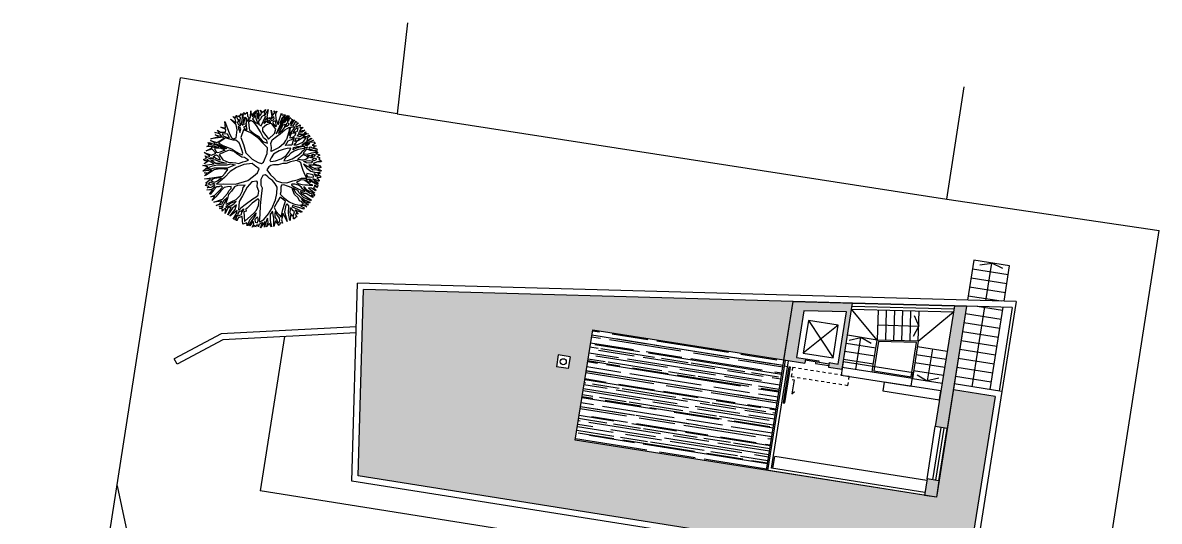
# Model space of a CAD drawing. Extents: x -640655 to -640254, y -1045449 to -1045159.
# Drawn here: x -640422.88 to -640385.23, y -1045393.44 to -1045376.93 of the extents above; entities that cross this region are included whole.
import ezdxf

# ---------------------------------------------------------------- set-up
doc = ezdxf.new("R2010")
doc.units = 0
doc.header["$MEASUREMENT"] = 0
doc.linetypes.add('DASHED1', pattern=[1, 0.3, -0.4, 0.3])
doc.layers.get('0').update_dxf_attribs({"linetype": 'CONTINUOUS'})
doc.layers.add('FLOATING-WINDOWS', color=2, linetype='CONTINUOUS', plot=False)
for name, color, linetype in [('T_nabytek', 5, 'CONTINUOUS'), ('T_srafa', 8, 'CONTINUOUS'), ('T_stafaz', 7, 'CONTINUOUS'), ('T_tenka', 4, 'CONTINUOUS'), ('T_tlusta', 1, 'CONTINUOUS')]:
    doc.layers.add(name, color=color, linetype=linetype)

# ---------------------------------------------------------------- blocks, each defined once
blk = doc.blocks.new('A$C0C461CEA')
for p, q in [((-0.108, 0.579), (-0.136, 0.688)), ((-0.136, 0.688), (-0.031, 0.479)), ((-0.062, 0.681), (-0.084, 0.71)), ((-0.084, 0.71), (-0.025, 0.681)), ((0.086, 0.573), (-0.062, 0.681)), ((-0.025, 0.681), (-0.029, 0.73)), ((-0.029, 0.73), (-0.001, 0.656)), ((0.063, 0.606), (-0.009, 0.765)), ((-0.009, 0.765), (0.101, 0.706)), ((-0.001, 0.656), (0.063, 0.606)), ((0.049, 0.709), (0.1, 0.674)), ((0.071, 0.64), (0.049, 0.709)), ((0.101, 0.706), (0.094, 0.804)), ((0.094, 0.804), (0.195, 0.61)), ((0.1, 0.674), (0.148, 0.626)), ((0.214, 0.725), (0.134, 0.788)), ((0.134, 0.788), (0.212, 0.751)), ((0.191, 0.795), (0.205, 0.826)), ((0.231, 0.749), (0.191, 0.795)), ((0.195, 0.61), (0.214, 0.725)), ((0.205, 0.826), (0.247, 0.779)), ((0.212, 0.751), (0.231, 0.749)), ((0.226, 0.644), (0.236, 0.684)), ((0.236, 0.684), (0.278, 0.625)), ((0.247, 0.779), (0.283, 0.818)), ((0.256, 0.734), (0.28, 0.713)), ((0.257, 0.695), (0.256, 0.734)), ((0.272, 0.676), (0.257, 0.695)), ((0.291, 0.657), (0.272, 0.676)), ((0.283, 0.818), (0.273, 0.766)), ((0.273, 0.766), (0.303, 0.735)), ((0.28, 0.713), (0.29, 0.678)), ((0.29, 0.678), (0.291, 0.657)), ((0.298, 0.594), (0.316, 0.668)), ((0.303, 0.735), (0.335, 0.855)), ((0.316, 0.668), (0.354, 0.641)), ((0.335, 0.855), (0.332, 0.706)), ((0.332, 0.706), (0.398, 0.641)), ((0.448, 0.732), (0.381, 0.832)), ((0.381, 0.832), (0.473, 0.745)), ((0.398, 0.641), (0.448, 0.732)), ((0.438, 0.663), (0.419, 0.639)), ((0.471, 0.697), (0.438, 0.663)), ((0.483, 0.777), (0.463, 0.845)), ((0.463, 0.845), (0.503, 0.812)), ((0.482, 0.682), (0.471, 0.697)), ((0.473, 0.745), (0.483, 0.777)), ((0.492, 0.669), (0.482, 0.682)), ((0.49, 0.711), (0.491, 0.762)), ((0.505, 0.682), (0.49, 0.711)), ((0.491, 0.762), (0.519, 0.739)), ((0.503, 0.634), (0.492, 0.669)), ((0.503, 0.812), (0.541, 0.849)), ((0.518, 0.634), (0.505, 0.682)), ((0.519, 0.739), (0.518, 0.634)), ((0.541, 0.849), (0.523, 0.775)), ((0.523, 0.775), (0.552, 0.829)), ((0.539, 0.622), (0.547, 0.66)), ((0.544, 0.723), (0.568, 0.689)), ((0.547, 0.66), (0.544, 0.723)), ((0.552, 0.829), (0.55, 0.733)), ((0.55, 0.733), (0.572, 0.716)), ((0.568, 0.689), (0.562, 0.609)), ((0.572, 0.716), (0.592, 0.82)), ((0.6, 0.66), (0.581, 0.563)), ((0.592, 0.82), (0.599, 0.69)), ((0.599, 0.69), (0.656, 0.641)), ((0.629, 0.644), (0.6, 0.66)), ((0.732, 0.619), (0.623, 0.824)), ((0.623, 0.824), (0.721, 0.691)), ((0.721, 0.691), (0.725, 0.772)), ((0.725, 0.772), (0.739, 0.638)), ((0.739, 0.638), (0.773, 0.691)), ((0.773, 0.691), (0.762, 0.79)), ((0.762, 0.79), (0.78, 0.708)), ((0.78, 0.708), (0.782, 0.71)), ((0.782, 0.71), (0.826, 0.755)), ((0.826, 0.755), (0.807, 0.687)), ((0.807, 0.687), (0.84, 0.599)), ((1.024, 0.679), (0.847, 0.53)), ((0.888, 0.613), (0.897, 0.711)), ((0.897, 0.711), (0.915, 0.627)), ((0.915, 0.627), (1.024, 0.679)), ((-0.394, 0.388), (-0.424, 0.459)), ((-0.424, 0.459), (-0.372, 0.399)), ((-0.386, 0.487), (-0.377, 0.497)), ((-0.28, 0.452), (-0.386, 0.487)), ((-0.377, 0.497), (-0.291, 0.473)), ((-0.291, 0.473), (-0.326, 0.577)), ((-0.326, 0.577), (-0.279, 0.488)), ((-0.256, 0.522), (-0.284, 0.582)), ((-0.284, 0.582), (-0.25, 0.553)), ((-0.209, 0.421), (-0.28, 0.452)), ((-0.279, 0.488), (-0.209, 0.448)), ((-0.207, 0.472), (-0.256, 0.522)), ((-0.25, 0.553), (-0.251, 0.627)), ((-0.251, 0.627), (-0.205, 0.61)), ((-0.215, 0.587), (-0.164, 0.562)), ((-0.208, 0.57), (-0.215, 0.587)), ((-0.212, 0.536), (-0.208, 0.57)), ((-0.186, 0.48), (-0.212, 0.536)), ((-0.209, 0.448), (-0.207, 0.472)), ((-0.205, 0.61), (-0.205, 0.641)), ((-0.205, 0.641), (-0.143, 0.596)), ((-0.163, 0.47), (-0.186, 0.48)), ((-0.164, 0.562), (-0.163, 0.47)), ((-0.157, 0.436), (-0.114, 0.321)), ((-0.081, 0.391), (-0.157, 0.436)), ((-0.143, 0.596), (-0.108, 0.579)), ((-0.134, 0.562), (-0.138, 0.487)), ((-0.138, 0.487), (-0.095, 0.443)), ((-0.111, 0.544), (-0.134, 0.562)), ((-0.084, 0.536), (-0.111, 0.544)), ((-0.095, 0.443), (-0.013, 0.385)), ((-0.05, 0.471), (-0.084, 0.536)), ((-0.013, 0.385), (-0.05, 0.471)), ((-0.031, 0.479), (0.019, 0.379)), ((0.115, 0.58), (0.071, 0.64)), ((0.141, 0.467), (0.086, 0.573)), ((0.154, 0.458), (0.115, 0.58)), ((0.175, 0.322), (0.141, 0.467)), ((0.148, 0.626), (0.198, 0.54)), ((0.193, 0.345), (0.154, 0.458)), ((0.198, 0.54), (0.234, 0.438)), ((0.212, 0.581), (0.226, 0.644)), ((0.236, 0.499), (0.212, 0.581)), ((0.234, 0.438), (0.258, 0.367)), ((0.281, 0.388), (0.236, 0.499)), ((0.278, 0.625), (0.267, 0.543)), ((0.267, 0.543), (0.281, 0.388)), ((0.299, 0.519), (0.298, 0.594)), ((0.359, 0.578), (0.299, 0.519)), ((0.318, 0.477), (0.314, 0.414)), ((0.392, 0.572), (0.318, 0.477)), ((0.354, 0.641), (0.373, 0.618)), ((0.373, 0.618), (0.359, 0.578)), ((0.469, 0.501), (0.392, 0.572)), ((0.419, 0.639), (0.417, 0.618)), ((0.417, 0.618), (0.449, 0.568)), ((0.449, 0.568), (0.492, 0.518)), ((0.532, 0.422), (0.469, 0.501)), ((0.492, 0.518), (0.511, 0.491)), ((0.512, 0.575), (0.503, 0.634)), ((0.511, 0.491), (0.512, 0.575)), ((0.53, 0.531), (0.539, 0.622)), ((0.551, 0.471), (0.53, 0.531)), ((0.562, 0.609), (0.551, 0.471)), ((0.574, 0.456), (0.571, 0.374)), ((0.581, 0.563), (0.574, 0.456)), ((0.699, 0.587), (0.629, 0.644)), ((0.656, 0.641), (0.716, 0.594)), ((0.735, 0.569), (0.699, 0.587)), ((0.716, 0.594), (0.732, 0.619)), ((0.736, 0.502), (0.735, 0.569)), ((0.738, 0.409), (0.736, 0.502)), ((0.756, 0.617), (0.75, 0.55)), ((0.75, 0.55), (0.759, 0.494)), ((0.785, 0.647), (0.756, 0.617)), ((0.759, 0.494), (0.811, 0.549)), ((0.772, 0.454), (0.768, 0.41)), ((0.847, 0.53), (0.772, 0.454)), ((0.811, 0.549), (0.785, 0.647)), ((0.84, 0.599), (0.888, 0.613)), ((0.955, 0.401), (1.039, 0.454)), ((1.039, 0.454), (1.103, 0.589)), ((1.085, 0.438), (1.06, 0.421)), ((1.103, 0.589), (1.074, 0.465)), ((1.074, 0.465), (1.137, 0.506)), ((1.117, 0.447), (1.085, 0.438)), ((1.102, 0.394), (1.117, 0.447)), ((1.137, 0.506), (1.166, 0.562)), ((1.154, 0.472), (1.142, 0.409)), ((1.213, 0.508), (1.154, 0.472)), ((1.166, 0.562), (1.164, 0.508)), ((1.164, 0.508), (1.213, 0.508)), ((1.193, 0.416), (1.206, 0.47)), ((1.206, 0.47), (1.232, 0.441)), ((1.232, 0.441), (1.276, 0.429)), ((-0.577, 0.172), (-0.583, 0.229)), ((-0.583, 0.229), (-0.536, 0.174)), ((-0.526, 0.187), (-0.556, 0.247)), ((-0.556, 0.247), (-0.505, 0.187)), ((-0.495, 0.221), (-0.55, 0.309)), ((-0.55, 0.309), (-0.495, 0.256)), ((-0.436, 0.238), (-0.503, 0.376)), ((-0.503, 0.376), (-0.397, 0.235)), ((-0.495, 0.256), (-0.436, 0.238)), ((-0.415, 0.205), (-0.495, 0.221)), ((-0.394, 0.371), (-0.482, 0.412)), ((-0.482, 0.412), (-0.394, 0.388)), ((-0.397, 0.235), (-0.263, 0.181)), ((-0.256, 0.32), (-0.394, 0.371)), ((-0.372, 0.399), (-0.265, 0.347)), ((-0.265, 0.347), (-0.176, 0.312)), ((-0.174, 0.275), (-0.256, 0.32)), ((-0.194, 0.381), (-0.209, 0.421)), ((-0.162, 0.346), (-0.194, 0.381)), ((-0.176, 0.312), (-0.162, 0.346)), ((-0.142, 0.224), (-0.174, 0.275)), ((-0.114, 0.159), (-0.142, 0.224)), ((-0.114, 0.321), (-0.04, 0.095)), ((0.012, 0.333), (-0.081, 0.391)), ((0.154, 0.269), (0.012, 0.333)), ((0.019, 0.379), (0.096, 0.349)), ((0.096, 0.349), (0.175, 0.322)), ((0.266, 0.178), (0.154, 0.269)), ((0.24, 0.295), (0.193, 0.345)), ((0.308, 0.222), (0.24, 0.295)), ((0.258, 0.367), (0.296, 0.309)), ((0.296, 0.309), (0.308, 0.222)), ((0.314, 0.414), (0.309, 0.363)), ((0.309, 0.363), (0.334, 0.286)), ((0.334, 0.286), (0.348, 0.221)), ((0.348, 0.221), (0.354, 0.16)), ((0.485, 0.148), (0.513, 0.258)), ((0.513, 0.258), (0.54, 0.324)), ((0.54, 0.324), (0.532, 0.422)), ((0.534, 0.218), (0.533, 0.155)), ((0.551, 0.283), (0.534, 0.218)), ((0.571, 0.374), (0.551, 0.283)), ((0.619, 0.192), (0.694, 0.255)), ((0.694, 0.255), (0.731, 0.289)), ((0.834, 0.289), (0.726, 0.197)), ((0.731, 0.289), (0.76, 0.363)), ((0.76, 0.363), (0.738, 0.409)), ((0.768, 0.41), (0.8, 0.37)), ((0.8, 0.37), (0.955, 0.401)), ((0.992, 0.29), (0.834, 0.289)), ((0.943, 0.354), (0.922, 0.336)), ((0.922, 0.336), (0.992, 0.342)), ((0.983, 0.384), (0.943, 0.354)), ((1.022, 0.404), (0.983, 0.384)), ((0.985, 0.138), (0.99, 0.219)), ((0.99, 0.219), (0.992, 0.29)), ((0.992, 0.342), (1.008, 0.359)), ((1.008, 0.359), (1.022, 0.404)), ((1.019, 0.28), (1.014, 0.25)), ((1.014, 0.25), (1.022, 0.223)), ((1.04, 0.305), (1.019, 0.28)), ((1.022, 0.223), (1.057, 0.251)), ((1.065, 0.28), (1.04, 0.305)), ((1.06, 0.421), (1.046, 0.396)), ((1.046, 0.396), (1.046, 0.37)), ((1.046, 0.37), (1.102, 0.394)), ((1.161, 0.247), (1.054, 0.196)), ((1.057, 0.251), (1.11, 0.266)), ((1.084, 0.364), (1.065, 0.329)), ((1.065, 0.329), (1.216, 0.353)), ((1.11, 0.266), (1.065, 0.28)), ((1.151, 0.377), (1.084, 0.364)), ((1.115, 0.327), (1.094, 0.318)), ((1.094, 0.318), (1.123, 0.272)), ((1.157, 0.334), (1.115, 0.327)), ((1.123, 0.272), (1.221, 0.303)), ((1.142, 0.409), (1.193, 0.416)), ((1.216, 0.393), (1.151, 0.377)), ((1.223, 0.332), (1.157, 0.334)), ((1.207, 0.21), (1.161, 0.247)), ((1.221, 0.277), (1.173, 0.268)), ((1.173, 0.268), (1.209, 0.239)), ((1.209, 0.239), (1.221, 0.277)), ((1.216, 0.353), (1.216, 0.393)), ((1.221, 0.303), (1.223, 0.332)), ((1.265, 0.299), (1.236, 0.242)), ((1.236, 0.242), (1.263, 0.236)), ((1.276, 0.429), (1.239, 0.399)), ((1.239, 0.399), (1.239, 0.378)), ((1.239, 0.378), (1.266, 0.383)), ((1.263, 0.236), (1.379, 0.275)), ((1.336, 0.335), (1.265, 0.299)), ((1.266, 0.383), (1.281, 0.398)), ((1.308, 0.383), (1.275, 0.358)), ((1.275, 0.358), (1.336, 0.335)), ((1.281, 0.398), (1.308, 0.383)), ((1.379, 0.275), (1.301, 0.236)), ((1.301, 0.236), (1.411, 0.18)), ((-0.493, -0.002), (-0.644, 0.041)), ((-0.644, 0.041), (-0.485, 0.03)), ((-0.635, 0.101), (-0.551, 0.117)), ((-0.519, 0.086), (-0.635, 0.101)), ((-0.612, 0.165), (-0.577, 0.172)), ((-0.557, 0.142), (-0.612, 0.165)), ((-0.551, 0.117), (-0.557, 0.142)), ((-0.536, 0.174), (-0.526, 0.187)), ((-0.509, 0.126), (-0.526, 0.126)), ((-0.526, 0.126), (-0.492, 0.08)), ((-0.485, 0.03), (-0.519, 0.086)), ((-0.416, 0.057), (-0.509, 0.126)), ((-0.505, 0.187), (-0.335, 0.163)), ((-0.492, 0.08), (-0.453, 0.038)), ((-0.444, 0.15), (-0.46, 0.141)), ((-0.46, 0.141), (-0.318, -0.013)), ((-0.453, 0.038), (-0.411, 0.003)), ((-0.353, 0.149), (-0.444, 0.15)), ((-0.354, -0.026), (-0.416, 0.057)), ((-0.335, 0.163), (-0.415, 0.205)), ((-0.411, 0.003), (-0.354, -0.026)), ((-0.273, 0.155), (-0.353, 0.149)), ((-0.191, 0.121), (-0.273, 0.155)), ((-0.263, 0.181), (-0.194, 0.167)), ((-0.194, 0.167), (-0.145, 0.146)), ((-0.099, 0.096), (-0.191, 0.121)), ((-0.145, 0.146), (-0.114, 0.159)), ((-0.05, 0.048), (-0.099, 0.096)), ((0, -0.086), (-0.05, 0.048)), ((-0.04, 0.095), (0.101, -0.11)), ((0.364, 0.065), (0.266, 0.178)), ((0.354, 0.16), (0.409, 0.103)), ((0.435, -0.079), (0.364, 0.065)), ((0.409, 0.103), (0.439, 0.053)), ((0.439, 0.053), (0.476, 0.01)), ((0.476, 0.01), (0.498, 0.096)), ((0.498, 0.096), (0.485, 0.148)), ((0.588, 0.099), (0.514, -0.053)), ((0.533, 0.155), (0.567, 0.153)), ((0.567, 0.153), (0.619, 0.192)), ((0.726, 0.197), (0.588, 0.099)), ((0.934, -0.024), (0.985, 0.138)), ((0.99, 0.078), (0.966, -0.017)), ((1.029, 0.181), (0.99, 0.078)), ((1.054, 0.196), (1.029, 0.181)), ((1.064, -0.035), (1.15, 0.081)), ((1.15, 0.081), (1.193, 0.151)), ((1.184, 0.044), (1.176, -0.007)), ((1.242, 0.072), (1.184, 0.044)), ((1.201, 0.118), (1.192, 0.06)), ((1.192, 0.06), (1.242, 0.105)), ((1.193, 0.151), (1.207, 0.21)), ((1.249, 0.194), (1.201, 0.132)), ((1.201, 0.132), (1.201, 0.118)), ((1.242, 0.105), (1.277, 0.128)), ((1.297, 0.051), (1.242, 0.072)), ((1.268, 0.179), (1.249, 0.194)), ((1.314, 0.169), (1.268, 0.179)), ((1.294, 0.108), (1.276, 0.086)), ((1.276, 0.086), (1.305, 0.077)), ((1.277, 0.128), (1.319, 0.158)), ((1.411, 0.18), (1.289, 0.213)), ((1.289, 0.213), (1.317, 0.184)), ((1.327, 0.131), (1.294, 0.108)), ((1.347, 0.037), (1.297, 0.051)), ((1.305, 0.077), (1.384, 0.138)), ((1.319, 0.158), (1.314, 0.169)), ((1.317, 0.184), (1.443, 0.155)), ((1.367, 0.149), (1.327, 0.131)), ((1.443, 0.155), (1.34, 0.081)), ((1.34, 0.081), (1.406, 0.061)), ((1.386, 0.006), (1.347, 0.037)), ((1.384, 0.138), (1.367, 0.149)), ((1.367, -0.026), (1.386, 0.006)), ((1.421, 0.016), (1.398, -0.011)), ((1.406, 0.061), (1.454, 0.109)), ((1.495, 0.013), (1.421, 0.016)), ((1.454, 0.109), (1.431, 0.05)), ((1.431, 0.05), (1.495, 0.013)), ((-0.701, -0.157), (-0.672, -0.144)), ((-0.634, -0.167), (-0.701, -0.157)), ((-0.672, -0.144), (-0.697, -0.115)), ((-0.697, -0.115), (-0.649, -0.134)), ((-0.599, -0.118), (-0.687, -0.081)), ((-0.687, -0.081), (-0.582, -0.108)), ((-0.508, -0.101), (-0.659, -0.004)), ((-0.659, -0.004), (-0.5, -0.057)), ((-0.649, -0.134), (-0.599, -0.118)), ((-0.583, -0.227), (-0.634, -0.167)), ((-0.561, -0.129), (-0.611, -0.142)), ((-0.611, -0.142), (-0.575, -0.175)), ((-0.582, -0.108), (-0.544, -0.105)), ((-0.575, -0.175), (-0.552, -0.204)), ((-0.519, -0.137), (-0.561, -0.129)), ((-0.552, -0.204), (-0.506, -0.197)), ((-0.544, -0.105), (-0.508, -0.101)), ((-0.491, -0.179), (-0.519, -0.137)), ((-0.506, -0.197), (-0.448, -0.22)), ((-0.5, -0.057), (-0.412, -0.054)), ((-0.412, -0.054), (-0.493, -0.002)), ((-0.33, -0.078), (-0.491, -0.12)), ((-0.491, -0.12), (-0.481, -0.145)), ((-0.444, -0.203), (-0.491, -0.179)), ((-0.481, -0.145), (-0.435, -0.149)), ((-0.448, -0.22), (-0.444, -0.203)), ((-0.435, -0.149), (-0.35, -0.207)), ((-0.35, -0.207), (-0.2, -0.314)), ((-0.208, -0.104), (-0.33, -0.078)), ((-0.318, -0.013), (-0.221, -0.06)), ((-0.221, -0.06), (-0.118, -0.072)), ((-0.023, -0.134), (-0.208, -0.104)), ((-0.118, -0.072), (-0.051, -0.067)), ((-0.051, -0.067), (0, -0.086)), ((0.101, -0.19), (-0.023, -0.134)), ((0.101, -0.11), (0.215, -0.18)), ((0.147, -0.271), (0.101, -0.19)), ((0.215, -0.18), (0.302, -0.23)), ((0.386, -0.241), (0.412, -0.157)), ((0.412, -0.132), (0.435, -0.079)), ((0.412, -0.157), (0.412, -0.132)), ((0.514, -0.053), (0.492, -0.182)), ((0.492, -0.182), (0.493, -0.246)), ((0.814, -0.262), (0.864, -0.159)), ((0.864, -0.159), (0.934, -0.024)), ((0.908, -0.119), (0.897, -0.15)), ((0.897, -0.15), (0.901, -0.228)), ((0.901, -0.228), (0.946, -0.198)), ((0.966, -0.017), (0.908, -0.119)), ((0.946, -0.198), (0.973, -0.127)), ((0.973, -0.127), (1.064, -0.035)), ((1.009, -0.187), (0.98, -0.225)), ((1.026, -0.151), (1.009, -0.187)), ((1.084, -0.067), (1.026, -0.151)), ((1.138, -0.047), (1.084, -0.067)), ((1.225, -0.095), (1.138, -0.047)), ((1.176, -0.007), (1.277, -0.02)), ((1.208, -0.294), (1.276, -0.187)), ((1.271, -0.153), (1.225, -0.095)), ((1.231, -0.04), (1.321, -0.091)), ((1.289, -0.041), (1.231, -0.04)), ((1.287, -0.212), (1.256, -0.26)), ((1.276, -0.187), (1.271, -0.153)), ((1.277, -0.02), (1.367, -0.026)), ((1.324, -0.116), (1.277, -0.096)), ((1.277, -0.096), (1.303, -0.157)), ((1.318, -0.192), (1.287, -0.212)), ((1.346, -0.047), (1.289, -0.041)), ((1.303, -0.157), (1.324, -0.116)), ((1.356, -0.236), (1.318, -0.192)), ((1.321, -0.091), (1.346, -0.047)), ((1.347, -0.14), (1.333, -0.161)), ((1.333, -0.161), (1.36, -0.194)), ((1.374, -0.053), (1.346, -0.093)), ((1.346, -0.093), (1.374, -0.091)), ((1.368, -0.148), (1.347, -0.14)), ((1.374, -0.091), (1.353, -0.129)), ((1.353, -0.129), (1.41, -0.147)), ((1.36, -0.194), (1.389, -0.194)), ((1.4, -0.166), (1.368, -0.148)), ((1.514, -0.029), (1.374, -0.053)), ((1.389, -0.194), (1.421, -0.179)), ((1.476, -0.191), (1.394, -0.229)), ((1.398, -0.011), (1.514, -0.029)), ((1.421, -0.179), (1.4, -0.166)), ((1.41, -0.147), (1.519, -0.094)), ((1.519, -0.094), (1.431, -0.145)), ((1.431, -0.145), (1.486, -0.17)), ((1.541, -0.201), (1.476, -0.191)), ((1.486, -0.17), (1.527, -0.148)), ((1.527, -0.148), (1.511, -0.184)), ((1.511, -0.184), (1.541, -0.201)), ((-0.722, -0.374), (-0.67, -0.354)), ((-0.605, -0.381), (-0.722, -0.374)), ((-0.721, -0.288), (-0.583, -0.227)), ((-0.67, -0.354), (-0.721, -0.288)), ((-0.705, -0.422), (-0.705, -0.403)), ((-0.705, -0.403), (-0.475, -0.468)), ((-0.602, -0.457), (-0.705, -0.422)), ((-0.49, -0.229), (-0.658, -0.302)), ((-0.658, -0.302), (-0.588, -0.343)), ((-0.429, -0.459), (-0.605, -0.381)), ((-0.588, -0.343), (-0.459, -0.411)), ((-0.465, -0.267), (-0.49, -0.229)), ((-0.431, -0.251), (-0.465, -0.267)), ((-0.459, -0.411), (-0.383, -0.446)), ((-0.402, -0.266), (-0.431, -0.251)), ((-0.281, -0.328), (-0.402, -0.266)), ((-0.167, -0.411), (-0.281, -0.328)), ((-0.2, -0.314), (-0.141, -0.358)), ((-0.182, -0.436), (-0.167, -0.411)), ((-0.141, -0.358), (-0.098, -0.387)), ((0.06, -0.41), (-0.099, -0.448)), ((-0.098, -0.387), (-0.025, -0.371)), ((-0.025, -0.371), (0.046, -0.318)), ((0.046, -0.318), (0.128, -0.29)), ((0.101, -0.37), (0.06, -0.41)), ((0.202, -0.337), (0.101, -0.37)), ((0.128, -0.29), (0.147, -0.271)), ((0.284, -0.347), (0.202, -0.337)), ((0.301, -0.364), (0.284, -0.347)), ((0.295, -0.448), (0.313, -0.389)), ((0.313, -0.389), (0.301, -0.364)), ((0.302, -0.23), (0.386, -0.241)), ((0.414, -0.386), (0.348, -0.481)), ((0.482, -0.404), (0.414, -0.386)), ((0.518, -0.429), (0.482, -0.404)), ((0.493, -0.246), (0.533, -0.274)), ((0.544, -0.477), (0.518, -0.429)), ((0.533, -0.274), (0.71, -0.29)), ((0.601, -0.382), (0.587, -0.408)), ((0.587, -0.408), (0.628, -0.487)), ((0.66, -0.39), (0.601, -0.382)), ((0.74, -0.406), (0.66, -0.39)), ((0.71, -0.29), (0.814, -0.262)), ((0.768, -0.431), (0.74, -0.406)), ((0.831, -0.489), (0.768, -0.431)), ((0.773, -0.347), (0.846, -0.329)), ((0.833, -0.407), (0.773, -0.347)), ((0.896, -0.469), (0.833, -0.407)), ((0.846, -0.329), (0.914, -0.295)), ((0.914, -0.295), (0.987, -0.292)), ((0.98, -0.225), (1.12, -0.297)), ((0.987, -0.292), (1.076, -0.35)), ((1.076, -0.35), (1.146, -0.402)), ((1.12, -0.297), (1.208, -0.294)), ((1.322, -0.346), (1.122, -0.328)), ((1.122, -0.328), (1.314, -0.377)), ((1.146, -0.366), (1.331, -0.398)), ((1.205, -0.406), (1.146, -0.366)), ((1.146, -0.402), (1.247, -0.462)), ((1.293, -0.438), (1.205, -0.406)), ((1.256, -0.26), (1.262, -0.288)), ((1.262, -0.288), (1.356, -0.236)), ((1.35, -0.423), (1.293, -0.438)), ((1.394, -0.229), (1.298, -0.308)), ((1.298, -0.308), (1.389, -0.301)), ((1.314, -0.377), (1.526, -0.421)), ((1.436, -0.382), (1.322, -0.346)), ((1.331, -0.398), (1.35, -0.423)), ((1.439, -0.334), (1.334, -0.329)), ((1.334, -0.329), (1.521, -0.375)), ((1.526, -0.421), (1.375, -0.412)), ((1.375, -0.412), (1.53, -0.449)), ((1.389, -0.301), (1.527, -0.295)), ((1.521, -0.375), (1.436, -0.382)), ((1.513, -0.369), (1.439, -0.334)), ((1.527, -0.295), (1.496, -0.321)), ((1.496, -0.321), (1.528, -0.358)), ((1.528, -0.358), (1.513, -0.369)), ((-0.671, -0.512), (-0.715, -0.477)), ((-0.715, -0.477), (-0.643, -0.483)), ((-0.697, -0.539), (-0.671, -0.512)), ((-0.651, -0.541), (-0.697, -0.539)), ((-0.537, -0.67), (-0.676, -0.63)), ((-0.676, -0.63), (-0.569, -0.633)), ((-0.67, -0.585), (-0.643, -0.564)), ((-0.628, -0.583), (-0.67, -0.585)), ((-0.643, -0.564), (-0.651, -0.541)), ((-0.643, -0.483), (-0.602, -0.457)), ((-0.569, -0.633), (-0.628, -0.583)), ((-0.562, -0.478), (-0.608, -0.497)), ((-0.608, -0.497), (-0.603, -0.545)), ((-0.603, -0.545), (-0.555, -0.54)), ((-0.569, -0.566), (-0.571, -0.578)), ((-0.571, -0.578), (-0.503, -0.638)), ((-0.439, -0.537), (-0.569, -0.566)), ((-0.528, -0.49), (-0.562, -0.478)), ((-0.555, -0.54), (-0.523, -0.534)), ((-0.5, -0.512), (-0.528, -0.49)), ((-0.523, -0.534), (-0.5, -0.512)), ((-0.503, -0.638), (-0.373, -0.687)), ((-0.475, -0.468), (-0.429, -0.459)), ((-0.274, -0.489), (-0.439, -0.537)), ((-0.383, -0.446), (-0.284, -0.456)), ((-0.284, -0.456), (-0.182, -0.436)), ((-0.099, -0.448), (-0.274, -0.489)), ((0.165, -0.682), (0.215, -0.623)), ((0.215, -0.623), (0.252, -0.551)), ((0.252, -0.551), (0.271, -0.484)), ((0.271, -0.484), (0.295, -0.448)), ((0.276, -0.629), (0.273, -0.73)), ((0.309, -0.559), (0.276, -0.629)), ((0.348, -0.481), (0.309, -0.559)), ((0.574, -0.561), (0.544, -0.477)), ((0.627, -0.632), (0.574, -0.561)), ((0.648, -0.697), (0.627, -0.632)), ((0.628, -0.487), (0.7, -0.576)), ((0.68, -0.635), (0.71, -0.698)), ((0.723, -0.641), (0.68, -0.635)), ((0.7, -0.576), (0.793, -0.643)), ((0.755, -0.654), (0.723, -0.641)), ((0.793, -0.643), (0.86, -0.669)), ((0.885, -0.552), (0.831, -0.489)), ((0.927, -0.618), (0.885, -0.552)), ((0.987, -0.527), (0.896, -0.469)), ((0.953, -0.683), (0.927, -0.618)), ((0.973, -0.572), (1.072, -0.589)), ((0.997, -0.622), (0.973, -0.572)), ((1.063, -0.541), (0.987, -0.527)), ((1.018, -0.681), (0.997, -0.622)), ((1.084, -0.55), (1.063, -0.541)), ((1.072, -0.589), (1.119, -0.642)), ((1.24, -0.542), (1.084, -0.55)), ((1.119, -0.642), (1.171, -0.679)), ((1.135, -0.61), (1.181, -0.601)), ((1.169, -0.658), (1.135, -0.61)), ((1.271, -0.556), (1.173, -0.572)), ((1.173, -0.572), (1.345, -0.623)), ((1.181, -0.601), (1.228, -0.603)), ((1.228, -0.603), (1.262, -0.674)), ((1.328, -0.531), (1.24, -0.542)), ((1.247, -0.462), (1.328, -0.531)), ((1.339, -0.652), (1.266, -0.621)), ((1.266, -0.621), (1.279, -0.67)), ((1.32, -0.545), (1.271, -0.556)), ((1.308, -0.455), (1.382, -0.454)), ((1.323, -0.478), (1.308, -0.455)), ((1.362, -0.62), (1.32, -0.545)), ((1.367, -0.498), (1.323, -0.478)), ((1.367, -0.69), (1.339, -0.652)), ((1.345, -0.623), (1.362, -0.62)), ((1.492, -0.575), (1.361, -0.539)), ((1.361, -0.539), (1.376, -0.585)), ((1.404, -0.631), (1.364, -0.641)), ((1.364, -0.641), (1.432, -0.706)), ((1.403, -0.475), (1.367, -0.498)), ((1.376, -0.585), (1.48, -0.613)), ((1.382, -0.454), (1.403, -0.475)), ((1.434, -0.521), (1.395, -0.521)), ((1.395, -0.521), (1.492, -0.575)), ((1.457, -0.664), (1.404, -0.631)), ((1.53, -0.449), (1.415, -0.452)), ((1.415, -0.452), (1.445, -0.477)), ((1.485, -0.543), (1.434, -0.521)), ((1.461, -0.634), (1.444, -0.636)), ((1.444, -0.636), (1.457, -0.664)), ((1.445, -0.477), (1.505, -0.474)), ((1.48, -0.613), (1.461, -0.634)), ((1.505, -0.474), (1.477, -0.522)), ((1.477, -0.522), (1.485, -0.543)), ((-0.639, -0.698), (-0.537, -0.67)), ((-0.507, -0.691), (-0.639, -0.698)), ((-0.54, -0.767), (-0.622, -0.732)), ((-0.622, -0.732), (-0.532, -0.735)), ((-0.483, -0.76), (-0.59, -0.822)), ((-0.59, -0.822), (-0.54, -0.767)), ((-0.568, -0.862), (-0.416, -0.81)), ((-0.457, -0.859), (-0.568, -0.862)), ((-0.532, -0.735), (-0.456, -0.699)), ((-0.519, -0.958), (-0.457, -0.859)), ((-0.456, -0.699), (-0.507, -0.691)), ((-0.374, -0.724), (-0.483, -0.76)), ((-0.388, -0.824), (-0.446, -0.892)), ((-0.416, -0.81), (-0.302, -0.746)), ((-0.329, -0.8), (-0.388, -0.824)), ((-0.381, -0.913), (-0.335, -0.847)), ((-0.302, -0.746), (-0.374, -0.724)), ((-0.373, -0.687), (-0.256, -0.714)), ((-0.335, -0.847), (-0.287, -0.798)), ((-0.287, -0.798), (-0.329, -0.8)), ((-0.283, -0.813), (-0.322, -0.887)), ((-0.221, -0.753), (-0.283, -0.813)), ((-0.256, -0.714), (-0.076, -0.727)), ((-0.092, -0.771), (-0.221, -0.753)), ((-0.004, -0.791), (-0.092, -0.771)), ((-0.076, -0.727), (0.048, -0.713)), ((-0.04, -0.918), (-0.024, -0.869)), ((0.014, -0.86), (-0.027, -0.987)), ((-0.024, -0.869), (-0.002, -0.812)), ((-0.002, -0.812), (-0.004, -0.791)), ((0.055, -0.78), (0.014, -0.86)), ((0.048, -0.713), (0.165, -0.682)), ((0.103, -0.771), (0.055, -0.78)), ((0.185, -0.745), (0.103, -0.771)), ((0.227, -0.745), (0.185, -0.745)), ((0.25, -0.786), (0.227, -0.745)), ((0.243, -0.953), (0.249, -0.862)), ((0.249, -0.862), (0.25, -0.786)), ((0.273, -0.73), (0.303, -0.824)), ((0.303, -0.824), (0.376, -0.924)), ((0.706, -0.765), (0.648, -0.697)), ((0.766, -0.864), (0.706, -0.765)), ((0.71, -0.698), (0.771, -0.775)), ((0.793, -0.687), (0.755, -0.654)), ((0.766, -0.918), (0.766, -0.864)), ((0.771, -0.775), (0.873, -0.86)), ((0.861, -0.713), (0.793, -0.687)), ((0.86, -0.669), (0.919, -0.683)), ((0.923, -0.765), (0.861, -0.713)), ((0.873, -0.86), (0.932, -0.9)), ((0.919, -0.683), (0.953, -0.683)), ((0.975, -0.826), (0.923, -0.765)), ((0.943, -0.738), (0.987, -0.729)), ((0.979, -0.769), (0.943, -0.738)), ((1.031, -0.928), (0.975, -0.826)), ((1.005, -0.804), (0.979, -0.769)), ((0.987, -0.729), (1.026, -0.796)), ((1.045, -0.869), (1.005, -0.804)), ((1.087, -0.68), (1.018, -0.681)), ((1.026, -0.796), (1.051, -0.84)), ((1.033, -0.716), (1.053, -0.774)), ((1.078, -0.743), (1.033, -0.716)), ((1.075, -0.925), (1.045, -0.869)), ((1.051, -0.84), (1.075, -0.882)), ((1.053, -0.774), (1.127, -0.856)), ((1.111, -0.744), (1.078, -0.743)), ((1.259, -1.006), (1.085, -0.865)), ((1.085, -0.865), (1.242, -1.046)), ((1.171, -0.679), (1.087, -0.68)), ((1.099, -0.713), (1.174, -0.717)), ((1.139, -0.759), (1.099, -0.713)), ((1.151, -0.786), (1.111, -0.744)), ((1.127, -0.856), (1.163, -0.878)), ((1.193, -0.78), (1.139, -0.759)), ((1.217, -0.83), (1.151, -0.786)), ((1.218, -0.683), (1.169, -0.658)), ((1.174, -0.717), (1.193, -0.78)), ((1.239, -0.897), (1.217, -0.83)), ((1.262, -0.674), (1.218, -0.683)), ((1.22, -0.716), (1.225, -0.775)), ((1.246, -0.741), (1.22, -0.716)), ((1.225, -0.775), (1.289, -0.835)), ((1.293, -0.863), (1.24, -0.831)), ((1.24, -0.831), (1.264, -0.903)), ((1.269, -0.792), (1.246, -0.741)), ((1.292, -0.73), (1.269, -0.733)), ((1.269, -0.733), (1.293, -0.833)), ((1.289, -0.835), (1.269, -0.792)), ((1.279, -0.67), (1.304, -0.696)), ((1.314, -0.791), (1.292, -0.73)), ((1.293, -0.833), (1.345, -0.856)), ((1.327, -0.913), (1.293, -0.863)), ((1.304, -0.696), (1.367, -0.69)), ((1.366, -0.826), (1.314, -0.791)), ((1.345, -0.856), (1.318, -0.856)), ((1.318, -0.856), (1.327, -0.913)), ((1.351, -0.74), (1.321, -0.736)), ((1.321, -0.736), (1.366, -0.826)), ((1.406, -0.775), (1.351, -0.74)), ((1.432, -0.706), (1.386, -0.715)), ((1.386, -0.715), (1.406, -0.775)), ((-0.458, -0.964), (-0.519, -0.958)), ((-0.463, -0.909), (-0.469, -0.936)), ((-0.469, -0.936), (-0.415, -0.93)), ((-0.446, -0.892), (-0.463, -0.909)), ((-0.456, -0.999), (-0.458, -0.964)), ((-0.402, -0.959), (-0.456, -0.999)), ((-0.415, -0.93), (-0.381, -0.913)), ((-0.275, -0.955), (-0.402, -0.959)), ((-0.396, -1.075), (-0.275, -0.955)), ((-0.237, -0.968), (-0.396, -1.075)), ((-0.36, -1.114), (-0.235, -1.047)), ((-0.322, -0.887), (-0.355, -0.942)), ((-0.355, -0.942), (-0.206, -0.924)), ((-0.222, -1.071), (-0.242, -1.119)), ((-0.105, -0.95), (-0.237, -0.968)), ((-0.235, -1.047), (-0.102, -1.004)), ((-0.142, -1.045), (-0.222, -1.071)), ((-0.206, -0.924), (-0.095, -0.918)), ((-0.16, -1.106), (-0.125, -1.059)), ((-0.125, -1.059), (-0.142, -1.045)), ((-0.098, -1.074), (-0.109, -1.185)), ((-0.078, -0.962), (-0.105, -0.95)), ((-0.102, -1.004), (-0.078, -0.962)), ((-0.075, -1.069), (-0.098, -1.074)), ((-0.095, -0.918), (-0.04, -0.918)), ((-0.066, -1.3), (-0.075, -1.069)), ((-0.027, -0.987), (-0.034, -1.08)), ((-0.034, -1.08), (-0.027, -1.189)), ((0.102, -1.129), (0.142, -1.04)), ((0.184, -1.043), (0.122, -1.171)), ((0.142, -1.04), (0.206, -0.982)), ((0.246, -0.974), (0.184, -1.043)), ((0.197, -1.113), (0.23, -1.077)), ((0.206, -0.982), (0.243, -0.953)), ((0.23, -1.077), (0.246, -0.974)), ((0.264, -1.085), (0.258, -1.15)), ((0.277, -0.999), (0.264, -1.085)), ((0.292, -0.925), (0.277, -0.999)), ((0.309, -0.927), (0.292, -0.925)), ((0.33, -0.981), (0.309, -0.927)), ((0.321, -1.112), (0.333, -1.053)), ((0.333, -1.053), (0.33, -0.981)), ((0.374, -0.999), (0.362, -1.036)), ((0.362, -1.036), (0.365, -1.114)), ((0.41, -1.033), (0.374, -0.999)), ((0.376, -0.924), (0.427, -1.003)), ((0.444, -1.071), (0.41, -1.033)), ((0.427, -1.003), (0.48, -1.062)), ((0.457, -1.127), (0.444, -1.071)), ((0.48, -1.062), (0.512, -1.16)), ((0.558, -1.109), (0.631, -1.046)), ((0.631, -1.046), (0.693, -0.999)), ((0.746, -1.013), (0.692, -1.098)), ((0.693, -0.999), (0.75, -0.958)), ((0.726, -1.085), (0.746, -1.013)), ((0.726, -1.131), (0.726, -1.085)), ((0.75, -0.958), (0.766, -0.918)), ((0.789, -0.874), (0.884, -0.921)), ((0.804, -0.903), (0.789, -0.874)), ((0.79, -1.059), (0.793, -1.031)), ((0.802, -1.122), (0.79, -1.059)), ((0.793, -1.031), (0.796, -0.994)), ((0.796, -0.994), (0.85, -1.098)), ((0.804, -0.956), (0.804, -0.903)), ((0.813, -0.977), (0.804, -0.956)), ((0.841, -1.024), (0.813, -0.977)), ((0.885, -1.058), (0.841, -1.024)), ((0.884, -0.921), (0.914, -0.946)), ((0.914, -0.998), (0.885, -1.058)), ((0.903, -1.11), (0.906, -1.064)), ((0.906, -1.064), (0.934, -1.03)), ((0.914, -0.946), (0.914, -0.998)), ((0.932, -0.9), (0.98, -0.916)), ((0.934, -1.03), (0.94, -1.076)), ((0.939, -0.942), (0.95, -1.023)), ((0.95, -0.942), (0.939, -0.942)), ((0.94, -1.076), (0.939, -1.127)), ((1.04, -0.98), (0.95, -0.942)), ((0.95, -1.023), (1.001, -1.095)), ((0.98, -0.916), (1.029, -0.945)), ((1.029, -0.945), (1.031, -0.928)), ((1.032, -1.052), (1.04, -0.98)), ((1.059, -1.178), (1.032, -1.052)), ((1.05, -0.921), (1.086, -0.98)), ((1.051, -0.97), (1.05, -0.921)), ((1.086, -0.98), (1.051, -0.97)), ((1.059, -1.012), (1.058, -1.092)), ((1.08, -1.009), (1.059, -1.012)), ((1.075, -0.882), (1.075, -0.925)), ((1.097, -1.037), (1.08, -1.009)), ((1.085, -1.069), (1.097, -1.037)), ((1.092, -1.167), (1.085, -1.069)), ((1.098, -0.94), (1.107, -0.921)), ((1.105, -0.963), (1.098, -0.94)), ((1.115, -1.083), (1.103, -1.165)), ((1.156, -0.996), (1.105, -0.963)), ((1.107, -0.921), (1.156, -0.965)), ((1.155, -1.127), (1.115, -1.083)), ((1.192, -1.097), (1.14, -1.053)), ((1.14, -1.053), (1.155, -1.127)), ((1.156, -0.965), (1.156, -0.996)), ((1.163, -0.878), (1.239, -0.897)), ((1.242, -1.046), (1.185, -0.992)), ((1.185, -0.992), (1.213, -1.063)), ((1.249, -0.922), (1.189, -0.924)), ((1.189, -0.924), (1.265, -0.987)), ((1.213, -1.063), (1.192, -1.097)), ((1.281, -0.953), (1.249, -0.922)), ((1.265, -0.987), (1.259, -1.006)), ((1.264, -0.903), (1.302, -0.93)), ((1.302, -0.93), (1.281, -0.953)), ((-0.351, -1.121), (-0.36, -1.114)), ((-0.255, -1.094), (-0.351, -1.121)), ((-0.305, -1.172), (-0.267, -1.159)), ((-0.305, -1.187), (-0.305, -1.172)), ((-0.273, -1.193), (-0.305, -1.187)), ((-0.254, -1.22), (-0.273, -1.193)), ((-0.267, -1.159), (-0.255, -1.094)), ((-0.227, -1.182), (-0.254, -1.22)), ((-0.242, -1.119), (-0.248, -1.151)), ((-0.248, -1.151), (-0.172, -1.146)), ((-0.189, -1.184), (-0.227, -1.182)), ((-0.141, -1.15), (-0.193, -1.224)), ((-0.193, -1.224), (-0.189, -1.184)), ((-0.172, -1.146), (-0.16, -1.106)), ((-0.146, -1.278), (-0.141, -1.15)), ((-0.125, -1.278), (-0.146, -1.278)), ((-0.109, -1.185), (-0.125, -1.278)), ((-0.041, -1.296), (-0.066, -1.3)), ((-0.029, -1.216), (-0.041, -1.296)), ((-0.006, -1.273), (-0.029, -1.216)), ((-0.027, -1.189), (0.003, -1.241)), ((-0.005, -1.34), (-0.006, -1.273)), ((0.016, -1.281), (-0.005, -1.34)), ((0.003, -1.241), (0.022, -1.26)), ((0.029, -1.341), (0.016, -1.281)), ((0.022, -1.26), (0.051, -1.215)), ((0.051, -1.215), (0.056, -1.171)), ((0.053, -1.265), (0.052, -1.345)), ((0.097, -1.194), (0.053, -1.265)), ((0.056, -1.171), (0.102, -1.129)), ((0.072, -1.268), (0.097, -1.194)), ((0.075, -1.366), (0.072, -1.268)), ((0.102, -1.252), (0.094, -1.366)), ((0.122, -1.171), (0.102, -1.252)), ((0.128, -1.374), (0.143, -1.221)), ((0.143, -1.221), (0.197, -1.113)), ((0.183, -1.225), (0.149, -1.374)), ((0.207, -1.153), (0.183, -1.225)), ((0.2, -1.386), (0.217, -1.3)), ((0.232, -1.127), (0.207, -1.153)), ((0.217, -1.3), (0.228, -1.245)), ((0.219, -1.203), (0.227, -1.18)), ((0.228, -1.245), (0.219, -1.203)), ((0.227, -1.18), (0.232, -1.127)), ((0.258, -1.15), (0.261, -1.188)), ((0.261, -1.188), (0.267, -1.213)), ((0.284, -1.234), (0.264, -1.316)), ((0.267, -1.213), (0.294, -1.15)), ((0.279, -1.392), (0.297, -1.24)), ((0.325, -1.162), (0.284, -1.234)), ((0.294, -1.15), (0.321, -1.112)), ((0.347, -1.25), (0.294, -1.391)), ((0.297, -1.24), (0.34, -1.156)), ((0.34, -1.156), (0.325, -1.162)), ((0.36, -1.309), (0.347, -1.25)), ((0.365, -1.114), (0.382, -1.166)), ((0.382, -1.166), (0.395, -1.216)), ((0.395, -1.216), (0.4, -1.254)), ((0.4, -1.254), (0.409, -1.275)), ((0.409, -1.275), (0.423, -1.315)), ((0.418, -1.245), (0.443, -1.184)), ((0.423, -1.315), (0.418, -1.245)), ((0.443, -1.184), (0.457, -1.127)), ((0.48, -1.148), (0.458, -1.192)), ((0.458, -1.192), (0.465, -1.255)), ((0.486, -1.253), (0.46, -1.398)), ((0.465, -1.255), (0.5, -1.209)), ((0.5, -1.209), (0.48, -1.148)), ((0.482, -1.299), (0.513, -1.24)), ((0.493, -1.337), (0.482, -1.299)), ((0.513, -1.215), (0.486, -1.253)), ((0.539, -1.269), (0.494, -1.396)), ((0.512, -1.16), (0.558, -1.109)), ((0.513, -1.24), (0.513, -1.215)), ((0.564, -1.133), (0.538, -1.164)), ((0.538, -1.164), (0.551, -1.2)), ((0.541, -1.319), (0.539, -1.269)), ((0.551, -1.2), (0.555, -1.234)), ((0.555, -1.234), (0.577, -1.28)), ((0.596, -1.13), (0.564, -1.133)), ((0.577, -1.28), (0.61, -1.247)), ((0.603, -1.193), (0.596, -1.13)), ((0.598, -1.319), (0.639, -1.264)), ((0.61, -1.247), (0.603, -1.193)), ((0.639, -1.264), (0.628, -1.352)), ((0.692, -1.098), (0.664, -1.19)), ((0.664, -1.19), (0.665, -1.262)), ((0.665, -1.262), (0.678, -1.314)), ((0.695, -1.217), (0.726, -1.131)), ((0.724, -1.278), (0.695, -1.217)), ((0.72, -1.371), (0.724, -1.278)), ((0.751, -1.301), (0.737, -1.372)), ((0.745, -1.173), (0.74, -1.228)), ((0.74, -1.228), (0.746, -1.259)), ((0.766, -1.11), (0.745, -1.173)), ((0.746, -1.259), (0.797, -1.349)), ((0.797, -1.349), (0.751, -1.301)), ((0.77, -1.152), (0.766, -1.11)), ((0.794, -1.206), (0.77, -1.152)), ((0.797, -1.267), (0.794, -1.206)), ((0.81, -1.334), (0.797, -1.267)), ((0.821, -1.155), (0.802, -1.122)), ((0.873, -1.249), (0.817, -1.181)), ((0.817, -1.181), (0.817, -1.235)), ((0.817, -1.235), (0.825, -1.323)), ((0.854, -1.157), (0.821, -1.155)), ((0.85, -1.098), (0.854, -1.157)), ((0.894, -1.316), (0.873, -1.249)), ((0.88, -1.134), (0.881, -1.188)), ((0.924, -1.173), (0.88, -1.134)), ((0.881, -1.188), (0.919, -1.222)), ((0.924, -1.139), (0.903, -1.11)), ((0.929, -1.257), (0.913, -1.32)), ((0.919, -1.222), (0.924, -1.173)), ((0.939, -1.127), (0.924, -1.139)), ((0.967, -1.269), (0.929, -1.257)), ((0.949, -1.154), (0.955, -1.101)), ((0.985, -1.168), (0.949, -1.154)), ((0.955, -1.101), (0.983, -1.126)), ((1.007, -1.252), (0.962, -1.21)), ((0.962, -1.21), (0.967, -1.269)), ((0.983, -1.126), (0.985, -1.168)), ((1.001, -1.095), (1.036, -1.157)), ((1.044, -1.201), (1.006, -1.17)), ((1.006, -1.17), (1.011, -1.208)), ((1.015, -1.233), (1.007, -1.252)), ((1.011, -1.208), (1.015, -1.233)), ((1.036, -1.157), (1.049, -1.184)), ((1.049, -1.184), (1.044, -1.201)), ((1.058, -1.092), (1.075, -1.163)), ((1.075, -1.163), (1.059, -1.178)), ((1.103, -1.165), (1.092, -1.167)), ((0.052, -1.345), (0.029, -1.341)), ((0.094, -1.366), (0.075, -1.366)), ((0.149, -1.374), (0.128, -1.374)), ((0.206, -1.388), (0.2, -1.386)), ((0.229, -1.342), (0.206, -1.388)), ((0.233, -1.402), (0.229, -1.342)), ((0.263, -1.398), (0.233, -1.402)), ((0.264, -1.316), (0.263, -1.398)), ((0.294, -1.391), (0.279, -1.392)), ((0.338, -1.397), (0.36, -1.309)), ((0.355, -1.395), (0.338, -1.397)), ((0.377, -1.342), (0.355, -1.395)), ((0.403, -1.357), (0.377, -1.342)), ((0.406, -1.411), (0.403, -1.357)), ((0.432, -1.344), (0.406, -1.411)), ((0.42, -1.407), (0.432, -1.344)), ((0.46, -1.398), (0.42, -1.407)), ((0.477, -1.394), (0.493, -1.337)), ((0.494, -1.396), (0.477, -1.394)), ((0.527, -1.399), (0.541, -1.319)), ((0.544, -1.397), (0.527, -1.399)), ((0.583, -1.338), (0.544, -1.397)), ((0.607, -1.407), (0.583, -1.338)), ((0.628, -1.352), (0.598, -1.319)), ((0.637, -1.397), (0.607, -1.407)), ((0.65, -1.333), (0.637, -1.397)), ((0.687, -1.373), (0.65, -1.333)), ((0.678, -1.314), (0.695, -1.358)), ((0.695, -1.358), (0.687, -1.373)), ((0.737, -1.372), (0.72, -1.371)), ((0.825, -1.323), (0.81, -1.334)), ((0.913, -1.32), (0.894, -1.316))]:
    blk.add_line(p, q)

msp = doc.modelspace()

# ---------------------------------------------------------------- hatches: boundary and pattern name
at = {"layer": 'T_srafa', "linetype": 'Continuous'}
h = msp.add_hatch(dxfattribs=at)
h.set_pattern_fill('GRASS', color=256, scale=0.15, style=0)
h.set_pattern_definition([(80.999936149, (0, 0), (-0.088167652584, 0.121352647379), [0.028125, -0.18400703445]), (35.999936149, (0, 0), (-0.088167652607, 0.121352647411), [0.028125, -0.121875]), (125.999936149, (0, 0), (-0.121352647411, -0.088167652607), [0.028125, -0.121875])])
h.paths.add_polyline_path([(-640390.666, -1045389.312), (-640392.049, -1045389.093), (-640392.612, -1045392.649), (-640398.242, -1045391.757), (-640404.576, -1045390.754), (-640403.997, -1045387.099), (-640397.663, -1045388.102), (-640397.355, -1045386.162), (-640411.595, -1045385.764), (-640411.767, -1045391.943), (-640391.589, -1045395.139)])
h.paths.add_polyline_path([(-640405.138, -1045387.931), (-640404.743, -1045387.993), (-640404.805, -1045388.389), (-640405.2, -1045388.326)])
h = msp.add_hatch(color=256, dxfattribs=at)
h.paths.add_polyline_path([(-640397.355, -1045386.162), (-640397.663, -1045388.102), (-640396.971, -1045388.212), (-640396.948, -1045388.064), (-640397.244, -1045388.017), (-640396.999, -1045386.472), (-640395.588, -1045386.511), (-640395.861, -1045388.236), (-640396.158, -1045388.189), (-640396.181, -1045388.337), (-640395.737, -1045388.407), (-640395.39, -1045386.216)])
h.paths.add_polyline_path([(-640392.013, -1045386.311), (-640392.646, -1045390.308), (-640392.251, -1045390.37), (-640391.61, -1045386.322)])
h.paths.add_polyline_path([(-640392.92, -1045392.039), (-640393.007, -1045392.586), (-640392.612, -1045392.649), (-640392.525, -1045392.102)])
h = msp.add_hatch(dxfattribs=at)
h.set_pattern_fill('AR-RROOF', color=256, scale=0.3, style=0)
h.set_pattern_definition([(350.99993615, (0, 0), (0.69880485945, 0.193058976496), [4.5, -0.6, 1.5, -0.3]), (350.99993615, (0.41755, 0.08574), (-0.23388865915, 0.44101824806), [0.9, -0.099, 1.8, -0.225]), (350.999936149, (0.18804, 0.2284), (1.57223708808, -0.045514161123), [2.4, -0.42, 1.2, -0.3])])
h.paths.add_polyline_path([(-640397.663, -1045388.102), (-640403.997, -1045387.099), (-640404.576, -1045390.754), (-640398.242, -1045391.757)])
h.paths.add_polyline_path([(-640401.596, -1045390.159), (-640400.17, -1045390.385), (-640400.089, -1045389.874), (-640401.515, -1045389.648)], flags=24)
h.paths.add_polyline_path([(-640401.501, -1045389.716), (-640400.256, -1045389.913), (-640400.19, -1045389.5), (-640401.436, -1045389.302)], flags=24)

# ---------------------------------------------------------------- linework, layer by layer
at = {"layer": 'FLOATING-WINDOWS', "linetype": 'Continuous'}
msp.add_lwpolyline([(-640397.355, -1045386.162), (-640391.61, -1045386.322), (-640392.612, -1045392.649), (-640398.242, -1045391.757)], close=True, dxfattribs=at)
at = {"layer": 'T_nabytek', "linetype": 'Continuous'}
for points in [[(-640395.768, -1045388.605), (-640393.447, -1045388.973), (-640393.377, -1045388.528), (-640395.698, -1045388.161)], [(-640392.459, -1045389.129), (-640394.336, -1045388.832), (-640394.383, -1045389.128), (-640392.506, -1045389.425)]]:
    msp.add_lwpolyline(points, close=True, dxfattribs=at)
at = {"layer": 'T_nabytek', "linetype": 'DASHED1', "ltscale": 0.2}
msp.add_lwpolyline([(-640395.496, -1045388.648), (-640397.373, -1045388.351), (-640397.42, -1045388.647), (-640395.543, -1045388.944)], close=True, dxfattribs=at)
at = {"layer": 'T_tenka', "linetype": 'Continuous'}
for p, q in [((-640391.368, -1045384.796), (-640391.578, -1045386.123)), ((-640390.23, -1045385.28), (-640391.415, -1045385.093)), ((-640390.183, -1045384.984), (-640391.368, -1045384.796)), ((-640391.176, -1045384.949), (-640390.775, -1045384.89)), ((-640390.973, -1045386.14), (-640390.775, -1045384.89)), ((-640390.412, -1045385.07), (-640390.775, -1045384.89)), ((-640390.368, -1045386.157), (-640390.183, -1045384.984)), ((-640390.277, -1045385.577), (-640391.462, -1045385.389)), ((-640411.972, -1045392.113), (-640411.789, -1045385.558)), ((-640389.965, -1045386.168), (-640411.789, -1045385.558)), ((-640411.767, -1045391.943), (-640411.595, -1045385.764)), ((-640397.355, -1045386.162), (-640411.595, -1045385.764)), ((-640390.324, -1045385.873), (-640391.509, -1045385.685)), ((-640395.39, -1045386.216), (-640392.013, -1045386.311)), ((-640392.013, -1045386.311), (-640395.39, -1045386.216)), ((-640390.469, -1045386.154), (-640391.556, -1045385.982)), ((-640389.965, -1045386.168), (-640390.437, -1045389.146)), ((-640395.421, -1045386.416), (-640392.044, -1045386.51)), ((-640394.571, -1045387.44), (-640395.421, -1045386.416)), ((-640395.405, -1045386.316), (-640392.029, -1045386.41)), ((-640394.56, -1045387.44), (-640394.532, -1045386.44)), ((-640394.29, -1045387.448), (-640394.262, -1045386.448)), ((-640394.02, -1045387.455), (-640393.992, -1045386.456)), ((-640393.75, -1045387.463), (-640393.722, -1045386.463)), ((-640393.48, -1045387.47), (-640393.452, -1045386.471)), ((-640393.21, -1045387.478), (-640393.182, -1045386.478)), ((-640393.21, -1045387.478), (-640392.044, -1045386.51)), ((-640390.464, -1045386.762), (-640391.65, -1045386.574)), ((-640390.098, -1045386.364), (-640391.61, -1045386.322)), ((-640391.425, -1045388.989), (-640391.005, -1045386.339)), ((-640390.417, -1045386.466), (-640391.264, -1045386.332)), ((-640390.832, -1045389.083), (-640390.4, -1045386.356)), ((-640390.098, -1045386.364), (-640390.536, -1045389.13)), ((-640411.83, -1045387.006), (-640416.301, -1045387.233)), ((-640395.859, -1045386.945), (-640397.019, -1045387.875)), ((-640396.847, -1045386.789), (-640396.032, -1045388.032)), ((-640394.546, -1045386.94), (-640393.196, -1045386.978)), ((-640390.511, -1045387.058), (-640391.697, -1045386.871)), ((-640416.301, -1045387.233), (-640417.862, -1045388.062)), ((-640411.835, -1045387.207), (-640416.246, -1045387.431)), ((-640414.205, -1045387.327), (-640415.015, -1045392.441)), ((-640404.576, -1045390.754), (-640403.997, -1045387.099)), ((-640403.997, -1045387.099), (-640397.663, -1045388.102)), ((-640394.571, -1045387.44), (-640395.559, -1045387.283)), ((-640395.283, -1045388.42), (-640395.114, -1045387.354)), ((-640390.558, -1045387.355), (-640391.743, -1045387.167)), ((-640416.246, -1045387.431), (-640417.768, -1045388.239)), ((-640394.613, -1045387.706), (-640395.601, -1045387.55)), ((-640394.712, -1045388.333), (-640394.571, -1045387.44)), ((-640393.21, -1045387.478), (-640394.571, -1045387.44)), ((-640393.21, -1045387.478), (-640393.407, -1045388.718)), ((-640393.238, -1045387.651), (-640392.25, -1045387.807)), ((-640393.238, -1045387.651), (-640392.25, -1045387.807)), ((-640392.744, -1045387.729), (-640392.913, -1045388.796)), ((-640390.652, -1045387.947), (-640391.837, -1045387.759)), ((-640390.605, -1045387.651), (-640391.79, -1045387.463)), ((-640417.768, -1045388.239), (-640417.862, -1045388.062)), ((-640405.138, -1045387.931), (-640405.2, -1045388.326)), ((-640404.743, -1045387.993), (-640405.138, -1045387.931)), ((-640404.743, -1045387.993), (-640404.805, -1045388.389)), ((-640398.192, -1045391.765), (-640397.613, -1045388.11)), ((-640398.078, -1045391.682), (-640397.515, -1045388.126)), ((-640396.166, -1045388.238), (-640396.956, -1045388.113)), ((-640396.949, -1045388.064), (-640396.504, -1045388.134)), ((-640396.504, -1045388.134), (-640396.512, -1045388.183)), ((-640394.698, -1045388.24), (-640395.685, -1045388.083)), ((-640394.655, -1045387.973), (-640395.643, -1045387.817)), ((-640393.28, -1045387.918), (-640392.292, -1045388.074)), ((-640390.699, -1045388.244), (-640391.884, -1045388.056)), ((-640404.805, -1045388.389), (-640405.2, -1045388.326)), ((-640397.546, -1045388.323), (-640397.645, -1045388.308)), ((-640396.61, -1045388.168), (-640396.618, -1045388.217)), ((-640396.618, -1045388.217), (-640396.173, -1045388.288)), ((-640394.74, -1045388.506), (-640395.728, -1045388.35)), ((-640394.74, -1045388.506), (-640394.712, -1045388.333)), ((-640393.407, -1045388.718), (-640394.74, -1045388.506)), ((-640393.364, -1045388.451), (-640392.377, -1045388.607)), ((-640393.322, -1045388.184), (-640392.334, -1045388.341)), ((-640390.746, -1045388.54), (-640391.931, -1045388.352)), ((-640393.407, -1045388.718), (-640392.419, -1045388.874)), ((-640390.437, -1045389.146), (-640392.017, -1045388.895)), ((-640390.793, -1045388.836), (-640391.978, -1045388.648)), ((-640390.666, -1045389.312), (-640392.049, -1045389.093)), ((-640390.437, -1045389.146), (-640391.235, -1045394.183)), ((-640390.666, -1045389.312), (-640391.589, -1045395.139)), ((-640392.92, -1045392.039), (-640392.646, -1045390.308)), ((-640392.723, -1045392.071), (-640392.448, -1045390.339)), ((-640392.624, -1045392.086), (-640392.35, -1045390.355)), ((-640392.525, -1045392.102), (-640392.251, -1045390.37)), ((-640398.192, -1045391.765), (-640404.576, -1045390.754)), ((-640398.028, -1045391.689), (-640397.966, -1045391.294)), ((-640392.929, -1045392.092), (-640397.966, -1045391.294)), ((-640392.612, -1045392.649), (-640398.192, -1045391.765)), ((-640392.991, -1045392.487), (-640398.078, -1045391.682)), ((-640416.833, -1045406.075), (-640419.734, -1045392.271)), ((-640391.422, -1045395.368), (-640411.972, -1045392.113)), ((-640391.589, -1045395.139), (-640411.767, -1045391.943)), ((-640401.029, -1045394.656), (-640415.015, -1045392.441))]:
    msp.add_line(p, q, dxfattribs=at)
for points in [[(-640396.032, -1045388.032), (-640395.859, -1045386.945), (-640396.847, -1045386.789), (-640397.019, -1045387.875)], [(-640393.268, -1045387.526), (-640394.528, -1045387.491), (-640394.683, -1045388.465), (-640393.448, -1045388.66)], [(-640397.684, -1045389.516), (-640397.635, -1045389.524), (-640397.447, -1045388.339), (-640397.496, -1045388.331)]]:
    msp.add_lwpolyline(points, close=True, dxfattribs=at)
msp.add_lwpolyline([(-640397.389, -1045388.744), (-640397.321, -1045388.755), (-640397.396, -1045389.228), (-640397.307, -1045389.145)], dxfattribs=at)
msp.add_circle((-640404.972, -1045388.16), 0.1, dxfattribs=at)
at = {"layer": 'T_tlusta', "color": 146, "linetype": 'Continuous'}
for p, q in [((-640410.13, -1045376.929), (-640410.477, -1045379.947)), ((-640422.879, -1045412.294), (-640417.657, -1045378.757)), ((-640410.477, -1045379.947), (-640417.657, -1045378.757)), ((-640392.267, -1045382.777), (-640391.693, -1045379.05)), ((-640410.477, -1045379.947), (-640392.267, -1045382.777)), ((-640392.267, -1045382.777), (-640385.227, -1045383.807)), ((-640390.471, -1045417.427), (-640385.227, -1045383.807))]:
    msp.add_line(p, q, dxfattribs=at)
at = {"layer": 'T_tlusta', "linetype": 'Continuous'}
for p, q in [((-640397.663, -1045388.102), (-640397.355, -1045386.162)), ((-640395.39, -1045386.216), (-640397.355, -1045386.162)), ((-640395.737, -1045388.407), (-640395.39, -1045386.216)), ((-640396.999, -1045386.472), (-640397.244, -1045388.017)), ((-640395.588, -1045386.511), (-640396.999, -1045386.472)), ((-640395.861, -1045388.236), (-640395.588, -1045386.511)), ((-640393.345, -1045386.63), (-640393.196, -1045386.978)), ((-640392.013, -1045386.311), (-640392.646, -1045390.308)), ((-640391.61, -1045386.322), (-640392.251, -1045390.37)), ((-640391.61, -1045386.322), (-640392.013, -1045386.311)), ((-640393.364, -1045387.317), (-640393.196, -1045386.978)), ((-640395.498, -1045387.442), (-640395.114, -1045387.354)), ((-640394.776, -1045387.557), (-640395.114, -1045387.354)), ((-640397.663, -1045388.102), (-640396.971, -1045388.212)), ((-640397.244, -1045388.017), (-640396.948, -1045388.064)), ((-640396.948, -1045388.064), (-640396.971, -1045388.212)), ((-640396.158, -1045388.189), (-640396.181, -1045388.337)), ((-640396.181, -1045388.337), (-640395.737, -1045388.407)), ((-640396.158, -1045388.189), (-640395.861, -1045388.236)), ((-640393.251, -1045388.593), (-640392.913, -1045388.796)), ((-640392.528, -1045388.707), (-640392.913, -1045388.796)), ((-640392.251, -1045390.37), (-640392.646, -1045390.308)), ((-640392.92, -1045392.039), (-640393.007, -1045392.586)), ((-640392.525, -1045392.102), (-640392.92, -1045392.039)), ((-640392.525, -1045392.102), (-640392.612, -1045392.649)), ((-640392.612, -1045392.649), (-640393.007, -1045392.586))]:
    msp.add_line(p, q, dxfattribs=at)

# ---------------------------------------------------------------- block references
at = {"layer": 'T_stafaz', "linetype": 'Continuous', "xscale": 1.73030000001972, "yscale": 1.730300000149672, "zscale": 1.730300000000001, "rotation": 70.99993614512873}
msp.add_blockref('A$C0C461CEA', (-640415.653, -1045382.262), dxfattribs=at)

doc.saveas('drawing.dxf')
